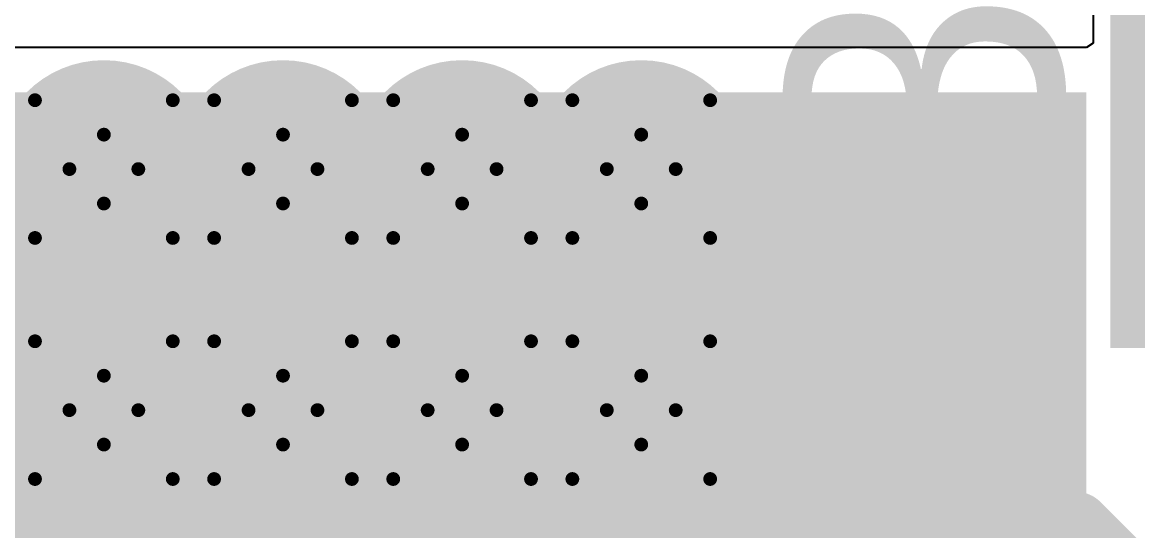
# Model space of a CAD drawing. Header units: inches. Extents: x -0.9 to 13.3, y -2.2 to 2.7.
# Drawn here: x 0.5323 to 0.6942, y -1.5048 to -1.431 of the extents above; entities that cross this region are included whole.
import ezdxf

# ---------------------------------------------------------------- set-up
doc = ezdxf.new("R2010")
doc.units = ezdxf.units.IN
doc.header["$MEASUREMENT"] = 0
for name, color, linetype in [('Board Outline', 216, 'Continuous'), ('Bottom Layer', 5, 'Continuous'), ('Bottom Solder', 6, 'Continuous'), ('Dimension', 6, 'Continuous'), ('Drill Drawing', 1, 'Continuous'), ('Top Layer', 1, 'Continuous'), ('Top Overlay', 2, 'Continuous'), ('Top Solder', 216, 'Continuous'), ('Via Holes', 16, 'Continuous')]:
    doc.layers.add(name, color=color, linetype=linetype)
doc.styles.add('Arial', font='', dxfattribs={"height": 0.2})
doc.styles.get('Arial').set_extended_font_data('Arial')

# ---------------------------------------------------------------- blocks, each defined once
blk = doc.blocks.new('MPIT6045_1R0N_LF_14')
at = {"layer": 'Top Solder'}
blk.add_hatch(color=216, dxfattribs=at).paths.add_polyline_path([(0.05112, 0.1162), (0.12605, 0.1162), (0.12605, -0.1162), (0.05112, -0.1162)])

msp = doc.modelspace()

# ---------------------------------------------------------------- hatches: boundary and pattern name
at = {"layer": 'Bottom Layer'}
h = msp.add_hatch(color=5, dxfattribs=at)
edge = h.paths.add_edge_path()
edge.add_arc((0.54416, -1.45229), 0.01181, 0, 360)
h = msp.add_hatch(color=5, dxfattribs=at)
edge = h.paths.add_edge_path()
edge.add_arc((0.57016, -1.45229), 0.01181, 0, 360)
h = msp.add_hatch(color=5, dxfattribs=at)
edge = h.paths.add_edge_path()
edge.add_arc((0.59616, -1.45229), 0.01181, 0, 360)
h = msp.add_hatch(color=5, dxfattribs=at)
edge = h.paths.add_edge_path()
edge.add_arc((0.62216, -1.45229), 0.01181, 0, 360)
h = msp.add_hatch(color=5, dxfattribs=at)
edge = h.paths.add_edge_path()
edge.add_arc((0.54416, -1.48729), 0.01181, 0, 360)
h = msp.add_hatch(color=5, dxfattribs=at)
edge = h.paths.add_edge_path()
edge.add_arc((0.57016, -1.48729), 0.01181, 0, 360)
h = msp.add_hatch(color=5, dxfattribs=at)
edge = h.paths.add_edge_path()
edge.add_arc((0.59616, -1.48729), 0.01181, 0, 360)
h = msp.add_hatch(color=5, dxfattribs=at)
edge = h.paths.add_edge_path()
edge.add_arc((0.62216, -1.48729), 0.01181, 0, 360)
at = {"layer": 'Bottom Solder'}
h = msp.add_hatch(color=6, dxfattribs=at)
edge = h.paths.add_edge_path()
edge.add_arc((0.51816, -1.45229), 0.01581, 0, 360)
h = msp.add_hatch(color=6, dxfattribs=at)
edge = h.paths.add_edge_path()
edge.add_arc((0.54416, -1.45229), 0.01581, 0, 360)
h = msp.add_hatch(color=6, dxfattribs=at)
edge = h.paths.add_edge_path()
edge.add_arc((0.57016, -1.45229), 0.01581, 0, 360)
h = msp.add_hatch(color=6, dxfattribs=at)
edge = h.paths.add_edge_path()
edge.add_arc((0.59616, -1.45229), 0.01581, 0, 360)
h = msp.add_hatch(color=6, dxfattribs=at)
edge = h.paths.add_edge_path()
edge.add_arc((0.62216, -1.45229), 0.01581, 0, 360)
h = msp.add_hatch(color=6, dxfattribs=at)
edge = h.paths.add_edge_path()
edge.add_arc((0.51816, -1.48729), 0.01581, 0, 360)
h = msp.add_hatch(color=6, dxfattribs=at)
edge = h.paths.add_edge_path()
edge.add_arc((0.54416, -1.48729), 0.01581, 0, 360)
h = msp.add_hatch(color=6, dxfattribs=at)
edge = h.paths.add_edge_path()
edge.add_arc((0.57016, -1.48729), 0.01581, 0, 360)
h = msp.add_hatch(color=6, dxfattribs=at)
edge = h.paths.add_edge_path()
edge.add_arc((0.59616, -1.48729), 0.01581, 0, 360)
h = msp.add_hatch(color=6, dxfattribs=at)
edge = h.paths.add_edge_path()
edge.add_arc((0.62216, -1.48729), 0.01581, 0, 360)
at = {"layer": 'Top Layer'}
h = msp.add_hatch(color=1, dxfattribs=at)
edge = h.paths.add_edge_path()
edge.add_arc((0.54416, -1.45229), 0.01181, 0, 360)
h = msp.add_hatch(color=1, dxfattribs=at)
edge = h.paths.add_edge_path()
edge.add_arc((0.57016, -1.45229), 0.01181, 0, 360)
h = msp.add_hatch(color=1, dxfattribs=at)
edge = h.paths.add_edge_path()
edge.add_arc((0.59616, -1.45229), 0.01181, 0, 360)
h = msp.add_hatch(color=1, dxfattribs=at)
edge = h.paths.add_edge_path()
edge.add_arc((0.62216, -1.45229), 0.01181, 0, 360)
msp.add_hatch(color=1, dxfattribs=at).paths.add_polyline_path([(0.42328, -1.55855), (0.68678, -1.55855), (0.68678, -1.44115), (0.42328, -1.44115)])
h = msp.add_hatch(color=1, dxfattribs=at)
edge = h.paths.add_edge_path()
edge.add_arc((0.54416, -1.48729), 0.01181, 0, 360)
h = msp.add_hatch(color=1, dxfattribs=at)
edge = h.paths.add_edge_path()
edge.add_arc((0.57016, -1.48729), 0.01181, 0, 360)
h = msp.add_hatch(color=1, dxfattribs=at)
edge = h.paths.add_edge_path()
edge.add_arc((0.59616, -1.48729), 0.01181, 0, 360)
h = msp.add_hatch(color=1, dxfattribs=at)
edge = h.paths.add_edge_path()
edge.add_arc((0.62216, -1.48729), 0.01181, 0, 360)
at = {"layer": 'Top Solder'}
h = msp.add_hatch(color=216, dxfattribs=at)
edge = h.paths.add_edge_path()
edge.add_arc((0.51816, -1.45229), 0.01581, 0, 360)
h = msp.add_hatch(color=216, dxfattribs=at)
edge = h.paths.add_edge_path()
edge.add_arc((0.54416, -1.45229), 0.01581, 0, 360)
h = msp.add_hatch(color=216, dxfattribs=at)
edge = h.paths.add_edge_path()
edge.add_arc((0.57016, -1.45229), 0.01581, 0, 360)
h = msp.add_hatch(color=216, dxfattribs=at)
edge = h.paths.add_edge_path()
edge.add_arc((0.59616, -1.45229), 0.01581, 0, 360)
h = msp.add_hatch(color=216, dxfattribs=at)
edge = h.paths.add_edge_path()
edge.add_arc((0.62216, -1.45229), 0.01581, 0, 360)
h = msp.add_hatch(color=216, dxfattribs=at)
edge = h.paths.add_edge_path()
edge.add_arc((0.51816, -1.48729), 0.01581, 0, 360)
h = msp.add_hatch(color=216, dxfattribs=at)
edge = h.paths.add_edge_path()
edge.add_arc((0.54416, -1.48729), 0.01581, 0, 360)
h = msp.add_hatch(color=216, dxfattribs=at)
edge = h.paths.add_edge_path()
edge.add_arc((0.57016, -1.48729), 0.01581, 0, 360)
h = msp.add_hatch(color=216, dxfattribs=at)
edge = h.paths.add_edge_path()
edge.add_arc((0.59616, -1.48729), 0.01581, 0, 360)
h = msp.add_hatch(color=216, dxfattribs=at)
edge = h.paths.add_edge_path()
edge.add_arc((0.62216, -1.48729), 0.01581, 0, 360)
at = {"layer": 'Via Holes'}
h = msp.add_hatch(color=7, dxfattribs=at)
edge = h.paths.add_edge_path()
edge.add_arc((0.54416, -1.45229), 0.00591, 0, 360)
h = msp.add_hatch(color=7, dxfattribs=at)
edge = h.paths.add_edge_path()
edge.add_arc((0.57016, -1.45229), 0.00591, 0, 360)
h = msp.add_hatch(color=7, dxfattribs=at)
edge = h.paths.add_edge_path()
edge.add_arc((0.59616, -1.45229), 0.00591, 0, 360)
h = msp.add_hatch(color=7, dxfattribs=at)
edge = h.paths.add_edge_path()
edge.add_arc((0.62216, -1.45229), 0.00591, 0, 360)
h = msp.add_hatch(color=7, dxfattribs=at)
edge = h.paths.add_edge_path()
edge.add_arc((0.54416, -1.48729), 0.00591, 0, 360)
h = msp.add_hatch(color=7, dxfattribs=at)
edge = h.paths.add_edge_path()
edge.add_arc((0.57016, -1.48729), 0.00591, 0, 360)
h = msp.add_hatch(color=7, dxfattribs=at)
edge = h.paths.add_edge_path()
edge.add_arc((0.59616, -1.48729), 0.00591, 0, 360)
h = msp.add_hatch(color=7, dxfattribs=at)
edge = h.paths.add_edge_path()
edge.add_arc((0.62216, -1.48729), 0.00591, 0, 360)

# ---------------------------------------------------------------- linework, layer by layer
at = {"layer": 'Board Outline'}
msp.add_lwpolyline([(1.99867, 0.21567, 0.01, 0.01, -1.122171), (-0.01159, -1.51329, 0.01, 0.01, 0)], format="xyseb", dxfattribs=at)
at = {"layer": 'Dimension'}
msp.add_lwpolyline([(0.04081, 0.0156, 0.01, 0.01, -3.064051), (0.02964, -1.5299, 0.01, 0.01, 0)], format="xyseb", dxfattribs=at)
at = {"layer": 'Drill Drawing'}
for points in [[(0.53416, -1.44229, 0.002, 0.002, 0), (0.54416, -1.44729, 0.002, 0.002, 0)], [(0.53416, -1.44229, 0.002, 0.002, 0), (0.53916, -1.45229, 0.002, 0.002, 0)], [(0.54416, -1.44729, 0.002, 0.002, 0), (0.55416, -1.44229, 0.002, 0.002, 0)], [(0.54916, -1.45229, 0.002, 0.002, 0), (0.55416, -1.44229, 0.002, 0.002, 0)], [(0.56016, -1.44229, 0.002, 0.002, 0), (0.57016, -1.44729, 0.002, 0.002, 0)], [(0.56016, -1.44229, 0.002, 0.002, 0), (0.56516, -1.45229, 0.002, 0.002, 0)], [(0.57016, -1.44729, 0.002, 0.002, 0), (0.58016, -1.44229, 0.002, 0.002, 0)], [(0.57516, -1.45229, 0.002, 0.002, 0), (0.58016, -1.44229, 0.002, 0.002, 0)], [(0.58616, -1.44229, 0.002, 0.002, 0), (0.59616, -1.44729, 0.002, 0.002, 0)], [(0.58616, -1.44229, 0.002, 0.002, 0), (0.59116, -1.45229, 0.002, 0.002, 0)], [(0.59616, -1.44729, 0.002, 0.002, 0), (0.60616, -1.44229, 0.002, 0.002, 0)], [(0.60116, -1.45229, 0.002, 0.002, 0), (0.60616, -1.44229, 0.002, 0.002, 0)], [(0.61216, -1.44229, 0.002, 0.002, 0), (0.62216, -1.44729, 0.002, 0.002, 0)], [(0.61216, -1.44229, 0.002, 0.002, 0), (0.61716, -1.45229, 0.002, 0.002, 0)], [(0.62216, -1.44729, 0.002, 0.002, 0), (0.63216, -1.44229, 0.002, 0.002, 0)], [(0.62716, -1.45229, 0.002, 0.002, 0), (0.63216, -1.44229, 0.002, 0.002, 0)], [(0.53416, -1.46229, 0.002, 0.002, 0), (0.53916, -1.45229, 0.002, 0.002, 0)], [(0.54916, -1.45229, 0.002, 0.002, 0), (0.55416, -1.46229, 0.002, 0.002, 0)], [(0.56016, -1.46229, 0.002, 0.002, 0), (0.56516, -1.45229, 0.002, 0.002, 0)], [(0.57516, -1.45229, 0.002, 0.002, 0), (0.58016, -1.46229, 0.002, 0.002, 0)], [(0.58616, -1.46229, 0.002, 0.002, 0), (0.59116, -1.45229, 0.002, 0.002, 0)], [(0.60116, -1.45229, 0.002, 0.002, 0), (0.60616, -1.46229, 0.002, 0.002, 0)], [(0.61216, -1.46229, 0.002, 0.002, 0), (0.61716, -1.45229, 0.002, 0.002, 0)], [(0.62716, -1.45229, 0.002, 0.002, 0), (0.63216, -1.46229, 0.002, 0.002, 0)], [(0.53416, -1.46229, 0.002, 0.002, 0), (0.54416, -1.45729, 0.002, 0.002, 0)], [(0.54416, -1.45729, 0.002, 0.002, 0), (0.55416, -1.46229, 0.002, 0.002, 0)], [(0.56016, -1.46229, 0.002, 0.002, 0), (0.57016, -1.45729, 0.002, 0.002, 0)], [(0.57016, -1.45729, 0.002, 0.002, 0), (0.58016, -1.46229, 0.002, 0.002, 0)], [(0.58616, -1.46229, 0.002, 0.002, 0), (0.59616, -1.45729, 0.002, 0.002, 0)], [(0.59616, -1.45729, 0.002, 0.002, 0), (0.60616, -1.46229, 0.002, 0.002, 0)], [(0.61216, -1.46229, 0.002, 0.002, 0), (0.62216, -1.45729, 0.002, 0.002, 0)], [(0.62216, -1.45729, 0.002, 0.002, 0), (0.63216, -1.46229, 0.002, 0.002, 0)], [(0.53416, -1.47729, 0.002, 0.002, 0), (0.54416, -1.48229, 0.002, 0.002, 0)], [(0.53416, -1.47729, 0.002, 0.002, 0), (0.53916, -1.48729, 0.002, 0.002, 0)], [(0.54416, -1.48229, 0.002, 0.002, 0), (0.55416, -1.47729, 0.002, 0.002, 0)], [(0.54916, -1.48729, 0.002, 0.002, 0), (0.55416, -1.47729, 0.002, 0.002, 0)], [(0.56016, -1.47729, 0.002, 0.002, 0), (0.57016, -1.48229, 0.002, 0.002, 0)], [(0.56016, -1.47729, 0.002, 0.002, 0), (0.56516, -1.48729, 0.002, 0.002, 0)], [(0.57016, -1.48229, 0.002, 0.002, 0), (0.58016, -1.47729, 0.002, 0.002, 0)], [(0.57516, -1.48729, 0.002, 0.002, 0), (0.58016, -1.47729, 0.002, 0.002, 0)], [(0.58616, -1.47729, 0.002, 0.002, 0), (0.59616, -1.48229, 0.002, 0.002, 0)], [(0.58616, -1.47729, 0.002, 0.002, 0), (0.59116, -1.48729, 0.002, 0.002, 0)], [(0.59616, -1.48229, 0.002, 0.002, 0), (0.60616, -1.47729, 0.002, 0.002, 0)], [(0.60116, -1.48729, 0.002, 0.002, 0), (0.60616, -1.47729, 0.002, 0.002, 0)], [(0.61216, -1.47729, 0.002, 0.002, 0), (0.62216, -1.48229, 0.002, 0.002, 0)], [(0.61216, -1.47729, 0.002, 0.002, 0), (0.61716, -1.48729, 0.002, 0.002, 0)], [(0.62216, -1.48229, 0.002, 0.002, 0), (0.63216, -1.47729, 0.002, 0.002, 0)], [(0.62716, -1.48729, 0.002, 0.002, 0), (0.63216, -1.47729, 0.002, 0.002, 0)], [(0.53416, -1.49729, 0.002, 0.002, 0), (0.53916, -1.48729, 0.002, 0.002, 0)], [(0.54916, -1.48729, 0.002, 0.002, 0), (0.55416, -1.49729, 0.002, 0.002, 0)], [(0.56016, -1.49729, 0.002, 0.002, 0), (0.56516, -1.48729, 0.002, 0.002, 0)], [(0.57516, -1.48729, 0.002, 0.002, 0), (0.58016, -1.49729, 0.002, 0.002, 0)], [(0.58616, -1.49729, 0.002, 0.002, 0), (0.59116, -1.48729, 0.002, 0.002, 0)], [(0.60116, -1.48729, 0.002, 0.002, 0), (0.60616, -1.49729, 0.002, 0.002, 0)], [(0.61216, -1.49729, 0.002, 0.002, 0), (0.61716, -1.48729, 0.002, 0.002, 0)], [(0.62716, -1.48729, 0.002, 0.002, 0), (0.63216, -1.49729, 0.002, 0.002, 0)], [(0.53416, -1.49729, 0.002, 0.002, 0), (0.54416, -1.49229, 0.002, 0.002, 0)], [(0.54416, -1.49229, 0.002, 0.002, 0), (0.55416, -1.49729, 0.002, 0.002, 0)], [(0.56016, -1.49729, 0.002, 0.002, 0), (0.57016, -1.49229, 0.002, 0.002, 0)], [(0.57016, -1.49229, 0.002, 0.002, 0), (0.58016, -1.49729, 0.002, 0.002, 0)], [(0.58616, -1.49729, 0.002, 0.002, 0), (0.59616, -1.49229, 0.002, 0.002, 0)], [(0.59616, -1.49229, 0.002, 0.002, 0), (0.60616, -1.49729, 0.002, 0.002, 0)], [(0.61216, -1.49729, 0.002, 0.002, 0), (0.62216, -1.49229, 0.002, 0.002, 0)], [(0.62216, -1.49229, 0.002, 0.002, 0), (0.63216, -1.49729, 0.002, 0.002, 0)]]:
    msp.add_lwpolyline(points, format="xyseb", dxfattribs=at)
for points in [[(0.53366, -1.44229, 0.001, 0.001, 1), (0.53466, -1.44229, 0.001, 0.001, 1)], [(0.53366, -1.44229, 0.001, 0.001, 1), (0.53466, -1.44229, 0.001, 0.001, 1)], [(0.55366, -1.44229, 0.001, 0.001, 1), (0.55466, -1.44229, 0.001, 0.001, 1)], [(0.55366, -1.44229, 0.001, 0.001, 1), (0.55466, -1.44229, 0.001, 0.001, 1)], [(0.55966, -1.44229, 0.001, 0.001, 1), (0.56066, -1.44229, 0.001, 0.001, 1)], [(0.55966, -1.44229, 0.001, 0.001, 1), (0.56066, -1.44229, 0.001, 0.001, 1)], [(0.57966, -1.44229, 0.001, 0.001, 1), (0.58066, -1.44229, 0.001, 0.001, 1)], [(0.57966, -1.44229, 0.001, 0.001, 1), (0.58066, -1.44229, 0.001, 0.001, 1)], [(0.58566, -1.44229, 0.001, 0.001, 1), (0.58666, -1.44229, 0.001, 0.001, 1)], [(0.58566, -1.44229, 0.001, 0.001, 1), (0.58666, -1.44229, 0.001, 0.001, 1)], [(0.60566, -1.44229, 0.001, 0.001, 1), (0.60666, -1.44229, 0.001, 0.001, 1)], [(0.60566, -1.44229, 0.001, 0.001, 1), (0.60666, -1.44229, 0.001, 0.001, 1)], [(0.61166, -1.44229, 0.001, 0.001, 1), (0.61266, -1.44229, 0.001, 0.001, 1)], [(0.61166, -1.44229, 0.001, 0.001, 1), (0.61266, -1.44229, 0.001, 0.001, 1)], [(0.63166, -1.44229, 0.001, 0.001, 1), (0.63266, -1.44229, 0.001, 0.001, 1)], [(0.63166, -1.44229, 0.001, 0.001, 1), (0.63266, -1.44229, 0.001, 0.001, 1)], [(0.54366, -1.44729, 0.001, 0.001, 1), (0.54466, -1.44729, 0.001, 0.001, 1)], [(0.54366, -1.44729, 0.001, 0.001, 1), (0.54466, -1.44729, 0.001, 0.001, 1)], [(0.56966, -1.44729, 0.001, 0.001, 1), (0.57066, -1.44729, 0.001, 0.001, 1)], [(0.56966, -1.44729, 0.001, 0.001, 1), (0.57066, -1.44729, 0.001, 0.001, 1)], [(0.59566, -1.44729, 0.001, 0.001, 1), (0.59666, -1.44729, 0.001, 0.001, 1)], [(0.59566, -1.44729, 0.001, 0.001, 1), (0.59666, -1.44729, 0.001, 0.001, 1)], [(0.62166, -1.44729, 0.001, 0.001, 1), (0.62266, -1.44729, 0.001, 0.001, 1)], [(0.62166, -1.44729, 0.001, 0.001, 1), (0.62266, -1.44729, 0.001, 0.001, 1)], [(0.53866, -1.45229, 0.001, 0.001, 1), (0.53966, -1.45229, 0.001, 0.001, 1)], [(0.53866, -1.45229, 0.001, 0.001, 1), (0.53966, -1.45229, 0.001, 0.001, 1)], [(0.54866, -1.45229, 0.001, 0.001, 1), (0.54966, -1.45229, 0.001, 0.001, 1)], [(0.54866, -1.45229, 0.001, 0.001, 1), (0.54966, -1.45229, 0.001, 0.001, 1)], [(0.56466, -1.45229, 0.001, 0.001, 1), (0.56566, -1.45229, 0.001, 0.001, 1)], [(0.56466, -1.45229, 0.001, 0.001, 1), (0.56566, -1.45229, 0.001, 0.001, 1)], [(0.57466, -1.45229, 0.001, 0.001, 1), (0.57566, -1.45229, 0.001, 0.001, 1)], [(0.57466, -1.45229, 0.001, 0.001, 1), (0.57566, -1.45229, 0.001, 0.001, 1)], [(0.59066, -1.45229, 0.001, 0.001, 1), (0.59166, -1.45229, 0.001, 0.001, 1)], [(0.59066, -1.45229, 0.001, 0.001, 1), (0.59166, -1.45229, 0.001, 0.001, 1)], [(0.60066, -1.45229, 0.001, 0.001, 1), (0.60166, -1.45229, 0.001, 0.001, 1)], [(0.60066, -1.45229, 0.001, 0.001, 1), (0.60166, -1.45229, 0.001, 0.001, 1)], [(0.61666, -1.45229, 0.001, 0.001, 1), (0.61766, -1.45229, 0.001, 0.001, 1)], [(0.61666, -1.45229, 0.001, 0.001, 1), (0.61766, -1.45229, 0.001, 0.001, 1)], [(0.62666, -1.45229, 0.001, 0.001, 1), (0.62766, -1.45229, 0.001, 0.001, 1)], [(0.62666, -1.45229, 0.001, 0.001, 1), (0.62766, -1.45229, 0.001, 0.001, 1)], [(0.54366, -1.45729, 0.001, 0.001, 1), (0.54466, -1.45729, 0.001, 0.001, 1)], [(0.54366, -1.45729, 0.001, 0.001, 1), (0.54466, -1.45729, 0.001, 0.001, 1)], [(0.56966, -1.45729, 0.001, 0.001, 1), (0.57066, -1.45729, 0.001, 0.001, 1)], [(0.56966, -1.45729, 0.001, 0.001, 1), (0.57066, -1.45729, 0.001, 0.001, 1)], [(0.59566, -1.45729, 0.001, 0.001, 1), (0.59666, -1.45729, 0.001, 0.001, 1)], [(0.59566, -1.45729, 0.001, 0.001, 1), (0.59666, -1.45729, 0.001, 0.001, 1)], [(0.62166, -1.45729, 0.001, 0.001, 1), (0.62266, -1.45729, 0.001, 0.001, 1)], [(0.62166, -1.45729, 0.001, 0.001, 1), (0.62266, -1.45729, 0.001, 0.001, 1)], [(0.53366, -1.46229, 0.001, 0.001, 1), (0.53466, -1.46229, 0.001, 0.001, 1)], [(0.53366, -1.46229, 0.001, 0.001, 1), (0.53466, -1.46229, 0.001, 0.001, 1)], [(0.55366, -1.46229, 0.001, 0.001, 1), (0.55466, -1.46229, 0.001, 0.001, 1)], [(0.55366, -1.46229, 0.001, 0.001, 1), (0.55466, -1.46229, 0.001, 0.001, 1)], [(0.55966, -1.46229, 0.001, 0.001, 1), (0.56066, -1.46229, 0.001, 0.001, 1)], [(0.55966, -1.46229, 0.001, 0.001, 1), (0.56066, -1.46229, 0.001, 0.001, 1)], [(0.57966, -1.46229, 0.001, 0.001, 1), (0.58066, -1.46229, 0.001, 0.001, 1)], [(0.57966, -1.46229, 0.001, 0.001, 1), (0.58066, -1.46229, 0.001, 0.001, 1)], [(0.58566, -1.46229, 0.001, 0.001, 1), (0.58666, -1.46229, 0.001, 0.001, 1)], [(0.58566, -1.46229, 0.001, 0.001, 1), (0.58666, -1.46229, 0.001, 0.001, 1)], [(0.60566, -1.46229, 0.001, 0.001, 1), (0.60666, -1.46229, 0.001, 0.001, 1)], [(0.60566, -1.46229, 0.001, 0.001, 1), (0.60666, -1.46229, 0.001, 0.001, 1)], [(0.61166, -1.46229, 0.001, 0.001, 1), (0.61266, -1.46229, 0.001, 0.001, 1)], [(0.61166, -1.46229, 0.001, 0.001, 1), (0.61266, -1.46229, 0.001, 0.001, 1)], [(0.63166, -1.46229, 0.001, 0.001, 1), (0.63266, -1.46229, 0.001, 0.001, 1)], [(0.63166, -1.46229, 0.001, 0.001, 1), (0.63266, -1.46229, 0.001, 0.001, 1)], [(0.53366, -1.47729, 0.001, 0.001, 1), (0.53466, -1.47729, 0.001, 0.001, 1)], [(0.53366, -1.47729, 0.001, 0.001, 1), (0.53466, -1.47729, 0.001, 0.001, 1)], [(0.55366, -1.47729, 0.001, 0.001, 1), (0.55466, -1.47729, 0.001, 0.001, 1)], [(0.55366, -1.47729, 0.001, 0.001, 1), (0.55466, -1.47729, 0.001, 0.001, 1)], [(0.55966, -1.47729, 0.001, 0.001, 1), (0.56066, -1.47729, 0.001, 0.001, 1)], [(0.55966, -1.47729, 0.001, 0.001, 1), (0.56066, -1.47729, 0.001, 0.001, 1)], [(0.57966, -1.47729, 0.001, 0.001, 1), (0.58066, -1.47729, 0.001, 0.001, 1)], [(0.57966, -1.47729, 0.001, 0.001, 1), (0.58066, -1.47729, 0.001, 0.001, 1)], [(0.58566, -1.47729, 0.001, 0.001, 1), (0.58666, -1.47729, 0.001, 0.001, 1)], [(0.58566, -1.47729, 0.001, 0.001, 1), (0.58666, -1.47729, 0.001, 0.001, 1)], [(0.60566, -1.47729, 0.001, 0.001, 1), (0.60666, -1.47729, 0.001, 0.001, 1)], [(0.60566, -1.47729, 0.001, 0.001, 1), (0.60666, -1.47729, 0.001, 0.001, 1)], [(0.61166, -1.47729, 0.001, 0.001, 1), (0.61266, -1.47729, 0.001, 0.001, 1)], [(0.61166, -1.47729, 0.001, 0.001, 1), (0.61266, -1.47729, 0.001, 0.001, 1)], [(0.63166, -1.47729, 0.001, 0.001, 1), (0.63266, -1.47729, 0.001, 0.001, 1)], [(0.63166, -1.47729, 0.001, 0.001, 1), (0.63266, -1.47729, 0.001, 0.001, 1)], [(0.54366, -1.48229, 0.001, 0.001, 1), (0.54466, -1.48229, 0.001, 0.001, 1)], [(0.54366, -1.48229, 0.001, 0.001, 1), (0.54466, -1.48229, 0.001, 0.001, 1)], [(0.56966, -1.48229, 0.001, 0.001, 1), (0.57066, -1.48229, 0.001, 0.001, 1)], [(0.56966, -1.48229, 0.001, 0.001, 1), (0.57066, -1.48229, 0.001, 0.001, 1)], [(0.59566, -1.48229, 0.001, 0.001, 1), (0.59666, -1.48229, 0.001, 0.001, 1)], [(0.59566, -1.48229, 0.001, 0.001, 1), (0.59666, -1.48229, 0.001, 0.001, 1)], [(0.62166, -1.48229, 0.001, 0.001, 1), (0.62266, -1.48229, 0.001, 0.001, 1)], [(0.62166, -1.48229, 0.001, 0.001, 1), (0.62266, -1.48229, 0.001, 0.001, 1)], [(0.53866, -1.48729, 0.001, 0.001, 1), (0.53966, -1.48729, 0.001, 0.001, 1)], [(0.53866, -1.48729, 0.001, 0.001, 1), (0.53966, -1.48729, 0.001, 0.001, 1)], [(0.54866, -1.48729, 0.001, 0.001, 1), (0.54966, -1.48729, 0.001, 0.001, 1)], [(0.54866, -1.48729, 0.001, 0.001, 1), (0.54966, -1.48729, 0.001, 0.001, 1)], [(0.56466, -1.48729, 0.001, 0.001, 1), (0.56566, -1.48729, 0.001, 0.001, 1)], [(0.56466, -1.48729, 0.001, 0.001, 1), (0.56566, -1.48729, 0.001, 0.001, 1)], [(0.57466, -1.48729, 0.001, 0.001, 1), (0.57566, -1.48729, 0.001, 0.001, 1)], [(0.57466, -1.48729, 0.001, 0.001, 1), (0.57566, -1.48729, 0.001, 0.001, 1)], [(0.59066, -1.48729, 0.001, 0.001, 1), (0.59166, -1.48729, 0.001, 0.001, 1)], [(0.59066, -1.48729, 0.001, 0.001, 1), (0.59166, -1.48729, 0.001, 0.001, 1)], [(0.60066, -1.48729, 0.001, 0.001, 1), (0.60166, -1.48729, 0.001, 0.001, 1)], [(0.60066, -1.48729, 0.001, 0.001, 1), (0.60166, -1.48729, 0.001, 0.001, 1)], [(0.61666, -1.48729, 0.001, 0.001, 1), (0.61766, -1.48729, 0.001, 0.001, 1)], [(0.61666, -1.48729, 0.001, 0.001, 1), (0.61766, -1.48729, 0.001, 0.001, 1)], [(0.62666, -1.48729, 0.001, 0.001, 1), (0.62766, -1.48729, 0.001, 0.001, 1)], [(0.62666, -1.48729, 0.001, 0.001, 1), (0.62766, -1.48729, 0.001, 0.001, 1)], [(0.54366, -1.49229, 0.001, 0.001, 1), (0.54466, -1.49229, 0.001, 0.001, 1)], [(0.54366, -1.49229, 0.001, 0.001, 1), (0.54466, -1.49229, 0.001, 0.001, 1)], [(0.56966, -1.49229, 0.001, 0.001, 1), (0.57066, -1.49229, 0.001, 0.001, 1)], [(0.56966, -1.49229, 0.001, 0.001, 1), (0.57066, -1.49229, 0.001, 0.001, 1)], [(0.59566, -1.49229, 0.001, 0.001, 1), (0.59666, -1.49229, 0.001, 0.001, 1)], [(0.59566, -1.49229, 0.001, 0.001, 1), (0.59666, -1.49229, 0.001, 0.001, 1)], [(0.62166, -1.49229, 0.001, 0.001, 1), (0.62266, -1.49229, 0.001, 0.001, 1)], [(0.62166, -1.49229, 0.001, 0.001, 1), (0.62266, -1.49229, 0.001, 0.001, 1)], [(0.53366, -1.49729, 0.001, 0.001, 1), (0.53466, -1.49729, 0.001, 0.001, 1)], [(0.53366, -1.49729, 0.001, 0.001, 1), (0.53466, -1.49729, 0.001, 0.001, 1)], [(0.55366, -1.49729, 0.001, 0.001, 1), (0.55466, -1.49729, 0.001, 0.001, 1)], [(0.55366, -1.49729, 0.001, 0.001, 1), (0.55466, -1.49729, 0.001, 0.001, 1)], [(0.55966, -1.49729, 0.001, 0.001, 1), (0.56066, -1.49729, 0.001, 0.001, 1)], [(0.55966, -1.49729, 0.001, 0.001, 1), (0.56066, -1.49729, 0.001, 0.001, 1)], [(0.57966, -1.49729, 0.001, 0.001, 1), (0.58066, -1.49729, 0.001, 0.001, 1)], [(0.57966, -1.49729, 0.001, 0.001, 1), (0.58066, -1.49729, 0.001, 0.001, 1)], [(0.58566, -1.49729, 0.001, 0.001, 1), (0.58666, -1.49729, 0.001, 0.001, 1)], [(0.58566, -1.49729, 0.001, 0.001, 1), (0.58666, -1.49729, 0.001, 0.001, 1)], [(0.60566, -1.49729, 0.001, 0.001, 1), (0.60666, -1.49729, 0.001, 0.001, 1)], [(0.60566, -1.49729, 0.001, 0.001, 1), (0.60666, -1.49729, 0.001, 0.001, 1)], [(0.61166, -1.49729, 0.001, 0.001, 1), (0.61266, -1.49729, 0.001, 0.001, 1)], [(0.61166, -1.49729, 0.001, 0.001, 1), (0.61266, -1.49729, 0.001, 0.001, 1)], [(0.63166, -1.49729, 0.001, 0.001, 1), (0.63266, -1.49729, 0.001, 0.001, 1)], [(0.63166, -1.49729, 0.001, 0.001, 1), (0.63266, -1.49729, 0.001, 0.001, 1)]]:
    msp.add_lwpolyline(points, format="xyseb", close=True, dxfattribs=at)
at = {"layer": 'Top Layer'}
for p, q in [((0.68774, -1.24984), (0.68774, -1.43401)), ((0.68774, -1.43401), (0.68678, -1.43465)), ((0.68678, -1.43465), (0.42328, -1.43465))]:
    msp.add_line(p, q, dxfattribs=at)
at = {"layer": 'Top Overlay'}
msp.add_lwpolyline([(0.68527, -1.50415, 0.01, 0.01, 0), (0.70101, -1.51989, 0.01, 0.01, 0)], format="xyseb", dxfattribs=at)
msp.add_lwpolyline([(0.68277, -1.50415, 0.005, 0.005, 1), (0.68777, -1.50415, 0.005, 0.005, 1)], format="xyseb", close=True, dxfattribs=at)

# ---------------------------------------------------------------- block references
at = {"rotation": 180}
msp.add_blockref('MPIT6045_1R0N_LF_14', (0.81628, -1.36205), dxfattribs=at)

# ---------------------------------------------------------------- texts
at = {"layer": 'Top Overlay', "style": 'Arial'}
msp.add_text('U3', height=0.04, rotation=90, dxfattribs=at).set_placement((0.68327, -1.49762))

doc.saveas('drawing.dxf')
